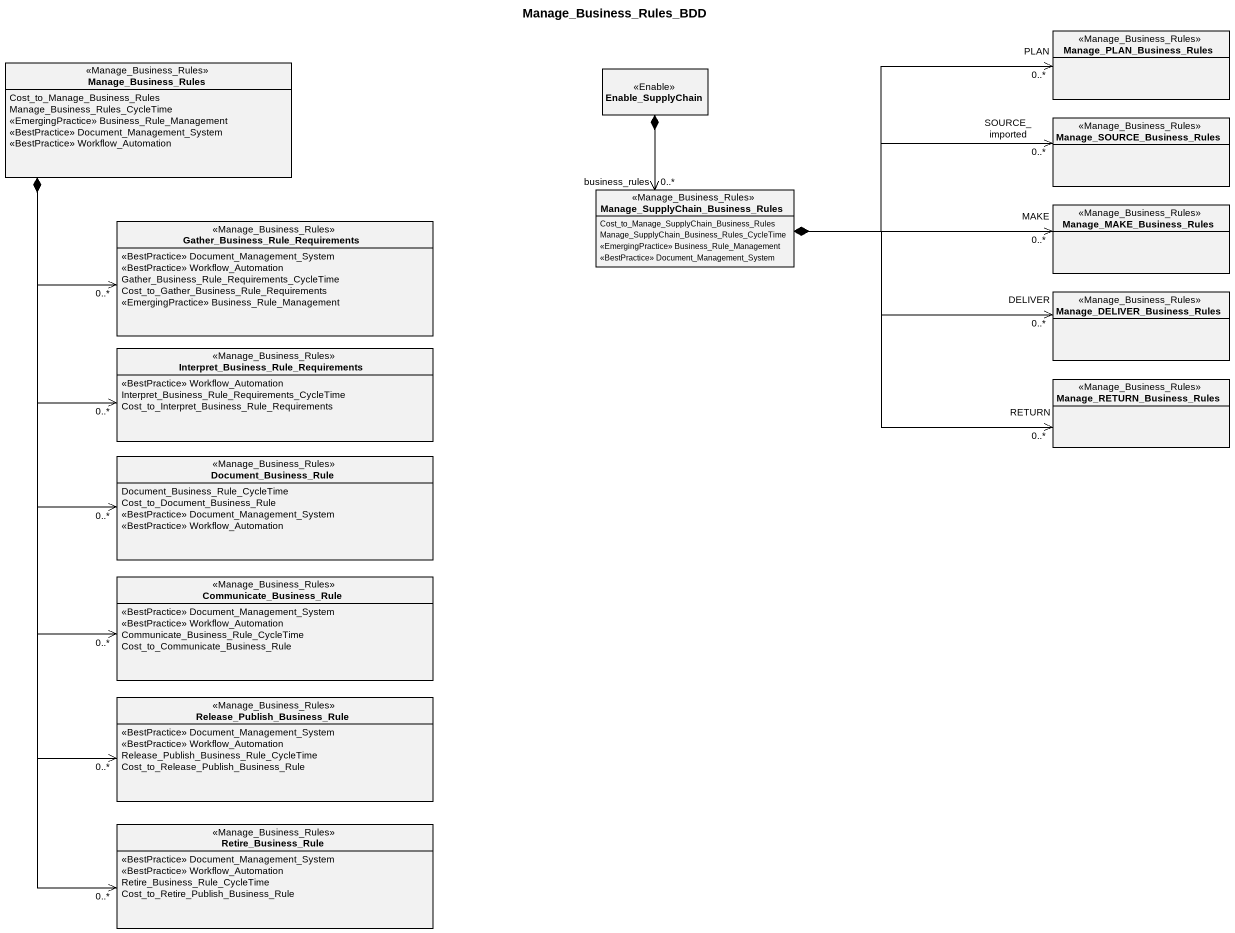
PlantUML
@startuml
title Manage_Business_Rules_BDD
hide circle
hide empty members
class Manage_PLAN_Business_Rules <<Manage_Business_Rules>>
class Manage_Business_Rules <<Manage_Business_Rules>> {
  Cost_to_Manage_Business_Rules
  Manage_Business_Rules_CycleTime
  <<EmergingPractice>> Business_Rule_Management
  <<BestPractice>> Document_Management_System
  <<BestPractice>> Workflow_Automation
}
class Enable_SupplyChain <<Enable>>
class Manage_SOURCE_Business_Rules <<Manage_Business_Rules>>
class "Gather_Business_Rule_Requirements" as Gather_Business_Rule <<Manage_Business_Rules>> {
  <<BestPractice>> Document_Management_System
  <<BestPractice>> Workflow_Automation
  Gather_Business_Rule_Requirements_CycleTime
  Cost_to_Gather_Business_Rule_Requirements
  <<EmergingPractice>> Business_Rule_Management
}
class "Manage_SupplyChain_Business_Rules" as Manage_SupplyChain_Business <<Manage_Business_Rules>> {
  Cost_to_Manage_SupplyChain_Business_Rules
  Manage_SupplyChain_Business_Rules_CycleTime
  <<EmergingPractice>> Business_Rule_Management
  <<BestPractice>> Document_Management_System
}
class Manage_MAKE_Business_Rules <<Manage_Business_Rules>>
class "Manage_DELIVER_Business_Rules" as Manage_DELIVER_Business <<Manage_Business_Rules>>
class "Interpret_Business_Rule_Requirements" as Interpret_Business_Rule <<Manage_Business_Rules>> {
  <<BestPractice>> Workflow_Automation
  Interpret_Business_Rule_Requirements_CycleTime
  Cost_to_Interpret_Business_Rule_Requirements
}
class Manage_RETURN_Business_Rules <<Manage_Business_Rules>>
class Document_Business_Rule <<Manage_Business_Rules>> {
  Document_Business_Rule_CycleTime
  Cost_to_Document_Business_Rule
  <<BestPractice>> Document_Management_System
  <<BestPractice>> Workflow_Automation
}
class Communicate_Business_Rule <<Manage_Business_Rules>> {
  <<BestPractice>> Document_Management_System
  <<BestPractice>> Workflow_Automation
  Communicate_Business_Rule_CycleTime
  Cost_to_Communicate_Business_Rule
}
class "Release_Publish_Business_Rule" as Release_Publish_Business <<Manage_Business_Rules>> {
  <<BestPractice>> Document_Management_System
  <<BestPractice>> Workflow_Automation
  Release_Publish_Business_Rule_CycleTime
  Cost_to_Release_Publish_Business_Rule
}
class Retire_Business_Rule <<Manage_Business_Rules>> {
  <<BestPractice>> Document_Management_System
  <<BestPractice>> Workflow_Automation
  Retire_Business_Rule_CycleTime
  Cost_to_Retire_Publish_Business_Rule
}
Manage_Business_Rules *--> "0..*" Gather_Business_Rule
Manage_Business_Rules *--> "0..*" Interpret_Business_Rule
Manage_Business_Rules *--> "0..*" Document_Business_Rule
Manage_Business_Rules *--> "0..*" Communicate_Business_Rule
Manage_Business_Rules *--> "0..*" Release_Publish_Business
Manage_Business_Rules *--> "0..*" Retire_Business_Rule
Enable_SupplyChain *--> "business_rules\n0..*" Manage_SupplyChain_Business
Manage_SupplyChain_Business *-right-> "PLAN\n0..*" Manage_PLAN_Business_Rules
Manage_SupplyChain_Business *-right-> "SOURCE_imported\n0..*" Manage_SOURCE_Business_Rules
Manage_SupplyChain_Business *-right-> "MAKE\n0..*" Manage_MAKE_Business_Rules
Manage_SupplyChain_Business *-right-> "DELIVER\n0..*" Manage_DELIVER_Business
Manage_SupplyChain_Business *-right-> "RETURN\n0..*" Manage_RETURN_Business_Rules
@enduml
